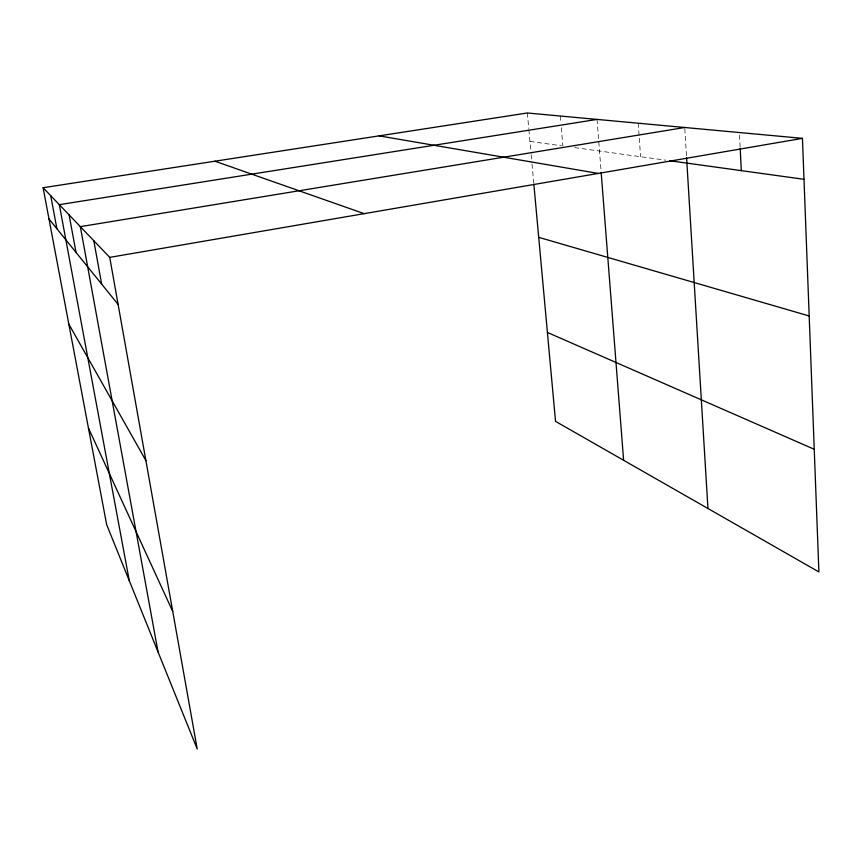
<?xml version="1.0" encoding="UTF-8"?>
<svg xmlns="http://www.w3.org/2000/svg" width="862" height="862" viewBox="0 0 862 862"><rect width="100%" height="100%" fill="white"/><g stroke="black" fill="none" stroke-linecap="round" stroke-linejoin="round"><path stroke-width="0.65" stroke-dasharray="4.31 3.23" d="M529.936 141.411L561.528 145.786M574.631 147.596L665.733 160.192M527.339 112.987L528.751 128.492M528.869 129.785L531.035 153.404M531.154 154.74L531.886 162.724M532.005 164.06L533.707 182.712M560.3 116.025L560.86 122.533M561.302 127.738L562.854 145.969M597.043 119.409L601.062 170.978M638.236 123.212L640.574 156.712M684.827 128.815L686.518 156.518M739.531 135.162L740.124 146.993"/><path stroke-width="1.29" d="M802.436 138.351L527.339 112.987L43.1 187.722L109.733 257.372L802.436 138.351L818.9 571.937L555.537 421.367L533.837 184.048M684.751 127.501L80.338 226.652L158.058 651.984M597.043 119.409L59.316 204.671L129.289 580.708M669.709 160.741L803.998 179.307M379.118 135.862L598.282 173.434M538.707 237.33L809.181 315.977M214.918 161.205L364.163 213.657M547.402 332.441L814.245 449.274M48.994 218.98L118.116 304.448M68.841 324.155L145.893 460.577M88.43 427.994L172.734 611.438M50.718 195.674L56.914 228.775M43.1 187.722L106.672 524.667L197.215 749.013L109.733 257.372M69.1 214.897L76.018 252.394M93.818 240.735L101.651 284.094M601.159 172.314L623.614 460.286M686.594 157.843L707.95 508.505M740.189 148.307L741.309 170.644"/></g></svg>
